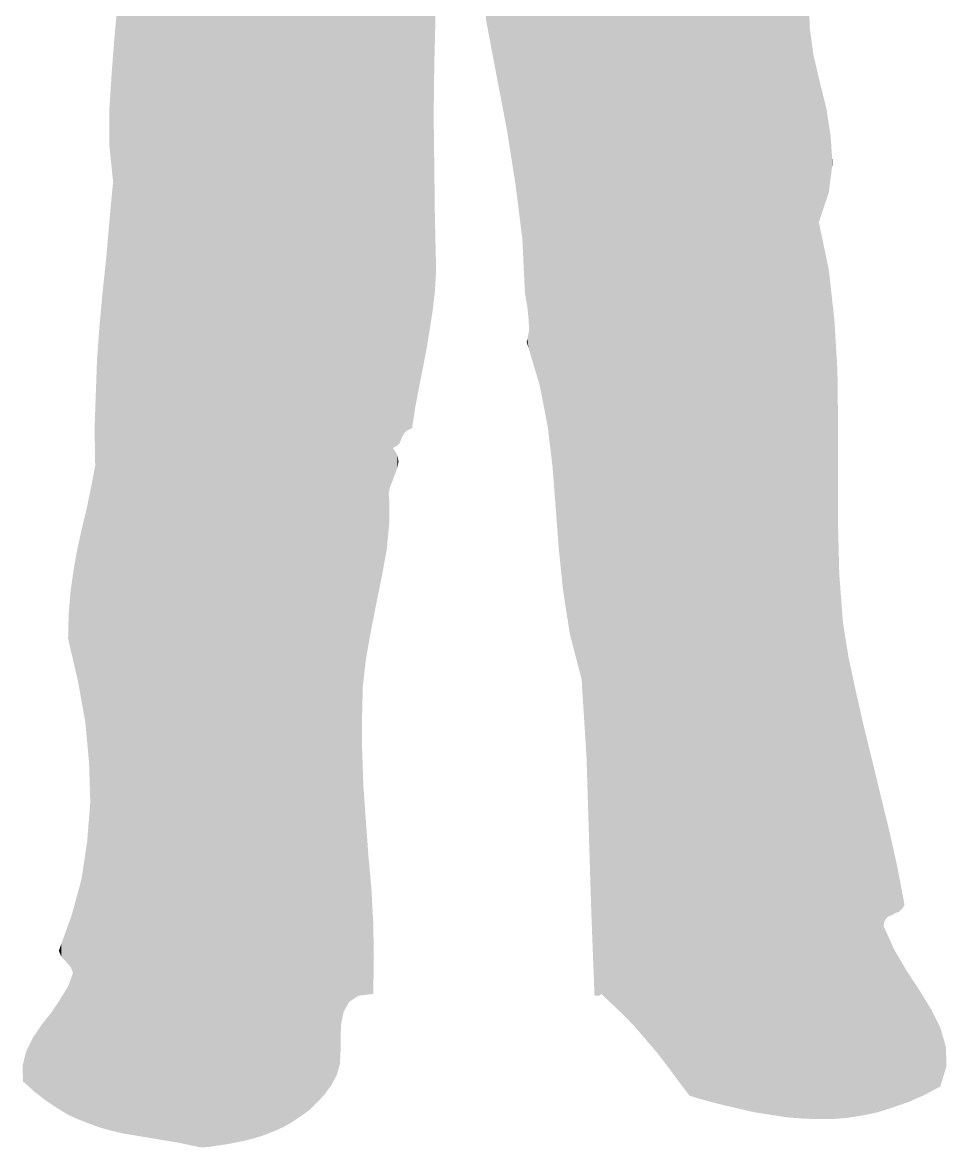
# Model space of a CAD drawing. Extents: x 493 to 546, y -329 to -167.
# Drawn here: x 497.2 to 542.3, y -329.1 to -274.2 of the extents above; entities that cross this region are included whole.
import ezdxf

# ---------------------------------------------------------------- set-up
doc = ezdxf.new("R2010")
doc.units = 0
doc.layers.get('0').update_dxf_attribs({"linetype": 'CONTINUOUS'})

# ---------------------------------------------------------------- blocks, each defined once
blk = doc.blocks.new('*U0')
for points in [[(520.352, -276.771), (519.901, -167.393), (520.352, -167.302)], [(520.773, -278.978), (520.352, -167.302), (520.773, -167.212)], [(520.352, -276.771), (520.352, -167.302), (520.773, -278.978)], [(520.773, -278.978), (520.773, -167.212), (520.863, -279.449)], [(520.863, -279.449), (520.773, -167.212), (520.863, -167.212)], [(520.863, -279.449), (520.863, -167.212), (521.225, -281.742)], [(521.225, -281.742), (520.863, -167.212), (521.225, -167.212)], [(521.225, -281.742), (521.225, -167.212), (521.285, -282.126)], [(521.285, -282.126), (521.225, -167.212), (521.285, -167.216)], [(521.285, -282.126), (521.285, -167.216), (521.615, -284.774)], [(521.615, -284.774), (521.285, -167.216), (521.615, -167.24)], [(521.615, -284.774), (521.615, -167.24), (521.646, -285.434)], [(521.646, -285.434), (521.615, -167.24), (521.646, -167.242)], [(521.646, -285.434), (521.646, -167.242), (521.736, -287.361)], [(521.736, -287.361), (521.646, -167.242), (521.736, -167.268)], [(521.736, -287.361), (521.736, -167.268), (521.826, -287.881)], [(521.826, -287.881), (521.736, -167.268), (521.826, -167.294)], [(521.826, -287.881), (521.826, -167.294), (521.856, -288.053)], [(521.856, -288.053), (521.826, -167.294), (521.856, -167.302)], [(521.856, -288.053), (521.856, -167.302), (521.916, -288.654)], [(521.916, -288.654), (521.856, -167.302), (521.916, -167.319)], [(521.916, -288.654), (521.916, -167.319), (521.947, -289.196)], [(521.947, -289.196), (521.916, -167.319), (521.947, -167.328)], [(521.947, -290.17), (521.947, -167.328), (522.066, -290.568)], [(522.066, -290.568), (521.947, -167.328), (522.066, -167.362)], [(519.901, -274.384), (519.841, -167.413), (519.901, -167.393)], [(519.841, -274.065), (519.841, -167.413), (519.901, -274.384)], [(519.901, -274.384), (519.901, -167.393), (520.352, -276.771)], [(522.066, -290.568), (522.066, -167.362), (522.458, -291.873)], [(522.458, -291.873), (522.066, -167.362), (522.458, -167.519)], [(522.458, -291.873), (522.458, -167.519), (522.519, -292.185)], [(522.519, -292.185), (522.458, -167.519), (522.519, -167.543)], [(522.519, -292.185), (522.519, -167.543), (522.849, -293.889)], [(522.849, -293.889), (522.519, -167.543), (522.849, -167.771)], [(522.849, -293.889), (522.849, -167.771), (522.909, -294.388)], [(522.909, -294.388), (522.849, -167.771), (522.909, -167.813)], [(522.909, -294.388), (522.909, -167.813), (523.089, -295.874)], [(523.089, -295.874), (522.909, -167.813), (523.089, -167.967)], [(523.089, -295.874), (523.089, -167.967), (523.239, -297.86)], [(523.239, -297.86), (523.089, -167.967), (523.239, -168.096)], [(523.239, -297.86), (523.239, -168.096), (523.331, -299.064)], [(523.331, -299.064), (523.239, -168.096), (523.331, -168.174)], [(523.331, -299.064), (523.331, -168.174), (523.39, -299.845)], [(523.39, -299.845), (523.331, -168.174), (523.39, -168.247)], [(523.39, -299.845), (523.39, -168.247), (523.601, -301.891)], [(523.601, -301.891), (523.39, -168.247), (523.601, -168.507)], [(516.923, -290.188), (516.773, -169.137), (516.923, -168.738)], [(516.954, -290.004), (516.923, -168.738), (516.954, -168.656)], [(516.923, -290.188), (516.923, -168.738), (516.954, -290.004)], [(517.074, -289.286), (516.954, -168.656), (517.074, -168.601)], [(516.954, -290.004), (516.954, -168.656), (517.074, -289.286)], [(517.224, -288.324), (517.074, -168.601), (517.224, -168.531)], [(517.074, -289.286), (517.074, -168.601), (517.224, -288.324)], [(517.285, -287.827), (517.224, -168.531), (517.285, -168.503)], [(517.224, -288.324), (517.224, -168.531), (517.285, -287.827)], [(517.315, -276.291), (517.285, -168.503), (517.315, -168.489)], [(517.285, -278.727), (517.285, -168.503), (517.315, -276.291)], [(517.345, -275.087), (517.315, -168.489), (517.345, -168.475)], [(517.315, -276.291), (517.315, -168.489), (517.345, -275.087)], [(517.345, -275.087), (517.345, -168.475), (517.375, -273.884)], [(523.601, -301.891), (523.601, -168.507), (523.721, -302.669)], [(523.721, -302.669), (523.601, -168.507), (523.721, -168.656)], [(523.932, -304.027), (523.721, -168.656), (523.932, -168.625)], [(523.721, -302.669), (523.721, -168.656), (523.932, -304.027)], [(524.323, -305.527), (523.932, -168.625), (524.323, -168.566)], [(523.932, -304.027), (523.932, -168.625), (524.323, -305.527)], [(524.323, -305.527), (524.323, -168.566), (524.504, -306.223)], [(524.504, -306.223), (524.323, -168.566), (524.504, -168.575)], [(524.504, -306.223), (524.504, -168.575), (524.684, -309.061)], [(524.684, -309.061), (524.504, -168.575), (524.684, -168.584)], [(516.743, -291.121), (516.562, -169.533), (516.743, -169.192)], [(516.773, -290.968), (516.743, -169.192), (516.773, -169.137)], [(516.743, -291.121), (516.743, -169.192), (516.773, -290.968)], [(516.773, -290.968), (516.773, -169.137), (516.923, -290.188)], [(516.292, -293.58), (516.232, -170.094), (516.292, -170.009)], [(516.382, -292.986), (516.292, -170.009), (516.382, -169.852)], [(516.292, -293.58), (516.292, -170.009), (516.382, -292.986)], [(516.533, -292.182), (516.382, -169.852), (516.533, -169.589)], [(516.382, -292.986), (516.382, -169.852), (516.533, -292.182)], [(516.562, -292.023), (516.533, -169.589), (516.562, -169.533)], [(516.533, -292.182), (516.533, -169.589), (516.562, -292.023)], [(516.562, -292.023), (516.562, -169.533), (516.743, -291.121)], [(515.901, -294.159), (515.811, -170.661), (515.901, -170.547)], [(515.992, -294.091), (515.901, -170.547), (515.992, -170.431)], [(515.901, -294.159), (515.901, -170.547), (515.992, -294.091)], [(516.021, -294.069), (515.992, -170.431), (516.021, -170.389)], [(515.992, -294.091), (515.992, -170.431), (516.021, -294.069)], [(516.232, -293.979), (516.021, -170.389), (516.232, -170.094)], [(516.021, -294.069), (516.021, -170.389), (516.232, -293.979)], [(516.232, -293.979), (516.232, -170.094), (516.292, -293.58)], [(515.389, -294.89), (515.299, -171.243), (515.389, -171.145)], [(515.51, -294.821), (515.389, -171.145), (515.51, -171.015)], [(515.389, -294.89), (515.389, -171.145), (515.51, -294.821)], [(515.57, -294.761), (515.51, -171.015), (515.57, -170.949)], [(515.51, -294.821), (515.51, -171.015), (515.57, -294.761)], [(515.631, -294.701), (515.57, -170.949), (515.631, -170.884)], [(515.57, -294.761), (515.57, -170.949), (515.631, -294.701)], [(515.66, -294.626), (515.631, -170.884), (515.66, -170.852)], [(515.631, -294.701), (515.631, -170.884), (515.66, -294.626)], [(515.69, -294.551), (515.66, -170.852), (515.69, -170.815)], [(515.66, -294.626), (515.66, -170.852), (515.69, -294.551)], [(515.75, -294.401), (515.69, -170.815), (515.75, -170.738)], [(515.69, -294.551), (515.69, -170.815), (515.75, -294.401)], [(515.811, -294.28), (515.75, -170.738), (515.811, -170.661)], [(515.75, -294.401), (515.75, -170.738), (515.811, -294.28)], [(515.811, -294.28), (515.811, -170.661), (515.901, -294.159)], [(514.938, -300.207), (514.758, -171.815), (514.938, -171.635)], [(514.998, -299.875), (514.938, -171.635), (514.998, -171.569)], [(514.938, -300.207), (514.938, -171.635), (514.998, -299.875)], [(515.088, -298.934), (514.998, -171.569), (515.088, -171.472)], [(514.998, -299.875), (514.998, -171.569), (515.088, -298.934)], [(515.119, -297.014), (515.088, -171.472), (515.119, -171.438)], [(515.088, -297.167), (515.088, -171.472), (515.119, -297.014)], [(515.149, -296.867), (515.119, -171.438), (515.149, -171.406)], [(515.119, -297.014), (515.119, -171.438), (515.149, -296.867)], [(515.27, -296.566), (515.149, -171.406), (515.27, -171.275)], [(515.149, -296.867), (515.149, -171.406), (515.27, -296.566)], [(515.299, -296.484), (515.27, -171.275), (515.299, -171.243)], [(515.27, -296.566), (515.27, -171.275), (515.299, -296.484)], [(515.299, -294.942), (515.299, -171.243), (515.389, -294.89)], [(514.758, -301.198), (514.758, -171.815), (514.938, -300.207)], [(514.667, -301.643), (514.637, -192.843), (514.667, -192.451)], [(514.758, -301.198), (514.667, -192.451), (514.758, -192.06)], [(514.667, -301.643), (514.667, -192.451), (514.758, -301.198)], [(514.637, -301.788), (514.608, -193.203), (514.637, -192.843)], [(514.637, -301.788), (514.637, -192.843), (514.667, -301.643)], [(514.427, -302.83), (514.366, -193.676), (514.427, -193.624)], [(514.487, -302.522), (514.427, -193.624), (514.487, -193.484)], [(514.427, -302.83), (514.427, -193.624), (514.487, -302.522)], [(514.547, -302.227), (514.487, -193.484), (514.547, -193.343)], [(514.487, -302.522), (514.487, -193.484), (514.547, -302.227)], [(514.608, -301.932), (514.547, -193.343), (514.608, -193.203)], [(514.547, -302.227), (514.547, -193.343), (514.608, -301.932)], [(514.608, -301.932), (514.608, -193.203), (514.637, -301.788)], [(513.735, -321.64), (513.704, -194.222), (513.735, -194.2)], [(513.796, -321.632), (513.735, -194.2), (513.796, -194.157)], [(513.735, -321.64), (513.735, -194.2), (513.796, -321.632)], [(513.825, -306.614), (513.796, -194.157), (513.825, -194.136)], [(513.796, -307.877), (513.796, -194.157), (513.825, -306.614)], [(513.855, -306.347), (513.825, -194.136), (513.855, -194.111)], [(513.825, -306.614), (513.825, -194.136), (513.855, -306.347)], [(513.886, -306.07), (513.855, -194.111), (513.886, -194.084)], [(513.855, -306.347), (513.855, -194.111), (513.886, -306.07)], [(513.976, -305.26), (513.886, -194.084), (513.976, -194.008)], [(513.886, -306.07), (513.886, -194.084), (513.976, -305.26)], [(514.066, -304.753), (513.976, -194.008), (514.066, -193.931)], [(513.976, -305.26), (513.976, -194.008), (514.066, -304.753)], [(514.096, -304.58), (514.066, -193.931), (514.096, -193.905)], [(514.066, -304.753), (514.066, -193.931), (514.096, -304.58)], [(514.126, -304.413), (514.096, -193.905), (514.126, -193.88)], [(514.096, -304.58), (514.096, -193.905), (514.126, -304.413)], [(514.216, -303.906), (514.126, -193.88), (514.216, -193.803)], [(514.126, -304.413), (514.126, -193.88), (514.216, -303.906)], [(514.247, -303.749), (514.216, -193.803), (514.247, -193.777)], [(514.216, -303.906), (514.216, -193.803), (514.247, -303.749)], [(514.337, -303.29), (514.247, -193.777), (514.337, -193.701)], [(514.247, -303.749), (514.247, -193.777), (514.337, -303.29)], [(514.366, -303.138), (514.337, -193.701), (514.366, -193.676)], [(514.337, -303.29), (514.337, -193.701), (514.366, -303.138)], [(514.366, -303.138), (514.366, -193.676), (514.427, -302.83)], [(524.684, -309.061), (524.684, -193.685), (524.744, -310.014)], [(524.744, -310.014), (524.684, -193.685), (524.744, -193.955)], [(524.744, -310.014), (524.744, -193.955), (524.805, -311.973)], [(524.805, -311.973), (524.744, -193.955), (524.805, -194.226)], [(513.163, -321.956), (512.892, -194.778), (513.163, -194.606)], [(513.193, -321.936), (513.163, -194.606), (513.193, -194.587)], [(513.163, -321.956), (513.163, -194.606), (513.193, -321.936)], [(513.284, -321.875), (513.193, -194.587), (513.284, -194.522)], [(513.193, -321.936), (513.193, -194.587), (513.284, -321.875)], [(513.404, -321.795), (513.284, -194.522), (513.404, -194.436)], [(513.284, -321.875), (513.284, -194.522), (513.404, -321.795)], [(513.585, -321.675), (513.404, -194.436), (513.585, -194.307)], [(513.404, -321.795), (513.404, -194.436), (513.585, -321.675)], [(513.614, -321.655), (513.585, -194.307), (513.614, -194.286)], [(513.585, -321.675), (513.585, -194.307), (513.614, -321.655)], [(513.704, -321.644), (513.614, -194.286), (513.704, -194.222)], [(513.614, -321.655), (513.614, -194.286), (513.704, -321.644)], [(513.704, -321.644), (513.704, -194.222), (513.735, -321.64)], [(524.805, -311.973), (524.805, -194.226), (524.864, -313.893)], [(524.864, -313.893), (524.805, -194.226), (524.864, -194.321)], [(524.864, -313.893), (524.864, -194.321), (524.924, -315.834)], [(524.924, -315.834), (524.864, -194.321), (524.924, -194.417)], [(524.924, -315.834), (524.924, -194.417), (524.985, -317.774)], [(524.985, -317.774), (524.924, -194.417), (524.985, -194.514)], [(524.985, -317.774), (524.985, -194.514), (525.105, -320.891)], [(525.105, -320.891), (524.985, -194.514), (525.105, -194.708)], [(525.105, -320.891), (525.105, -194.708), (525.135, -321.655)], [(525.135, -321.655), (525.105, -194.708), (525.135, -194.737)], [(525.135, -321.655), (525.135, -194.737), (525.256, -321.655)], [(525.256, -321.655), (525.135, -194.737), (525.256, -194.858)], [(512.17, -326.182), (511.961, -195.32), (512.17, -195.205)], [(512.291, -326.017), (512.17, -195.205), (512.291, -195.139)], [(512.17, -326.182), (512.17, -195.205), (512.291, -326.017)], [(512.412, -325.79), (512.291, -195.139), (512.412, -195.073)], [(512.291, -326.017), (512.291, -195.139), (512.412, -325.79)], [(512.531, -325.564), (512.412, -195.073), (512.531, -195.008)], [(512.412, -325.79), (512.412, -195.073), (512.531, -325.564)], [(512.562, -325.506), (512.531, -195.008), (512.562, -194.989)], [(512.531, -325.564), (512.531, -195.008), (512.562, -325.506)], [(512.712, -324.964), (512.562, -194.989), (512.712, -194.893)], [(512.562, -325.506), (512.562, -194.989), (512.712, -324.964)], [(512.742, -324.333), (512.712, -194.893), (512.742, -194.874)], [(512.712, -324.964), (512.712, -194.893), (512.742, -324.333)], [(512.773, -323.009), (512.742, -194.874), (512.773, -194.854)], [(512.742, -323.64), (512.742, -194.874), (512.773, -323.009)], [(512.832, -322.726), (512.773, -194.854), (512.832, -194.817)], [(512.773, -323.009), (512.773, -194.854), (512.832, -322.726)], [(512.892, -322.437), (512.832, -194.817), (512.892, -194.778)], [(512.832, -322.726), (512.832, -194.817), (512.892, -322.437)], [(512.892, -322.437), (512.892, -194.778), (513.163, -321.956)], [(525.256, -321.655), (525.256, -194.858), (525.346, -321.655)], [(525.346, -321.655), (525.256, -194.858), (525.346, -194.948)], [(525.346, -321.655), (525.346, -194.948), (525.406, -321.625)], [(525.406, -321.625), (525.346, -194.948), (525.406, -195.008)], [(525.406, -321.625), (525.406, -195.008), (525.466, -321.565)], [(525.466, -321.565), (525.406, -195.008), (525.466, -195.069)], [(525.466, -321.565), (525.466, -195.069), (525.496, -321.593)], [(525.496, -321.593), (525.466, -195.069), (525.496, -195.098)], [(525.496, -321.593), (525.496, -195.098), (525.556, -321.65)], [(525.556, -321.65), (525.496, -195.098), (525.556, -195.159)], [(525.556, -321.65), (525.556, -195.159), (525.797, -321.878)], [(525.797, -321.878), (525.556, -195.159), (525.797, -195.342)], [(511.028, -327.371), (510.817, -195.894), (511.028, -195.799)], [(511.118, -327.306), (511.028, -195.799), (511.118, -195.758)], [(511.028, -327.371), (511.028, -195.799), (511.118, -327.306)], [(511.178, -327.263), (511.118, -195.758), (511.178, -195.73)], [(511.118, -327.306), (511.118, -195.758), (511.178, -327.263)], [(511.238, -327.22), (511.178, -195.73), (511.238, -195.699)], [(511.178, -327.263), (511.178, -195.73), (511.238, -327.22)], [(511.358, -327.101), (511.238, -195.699), (511.358, -195.636)], [(511.238, -327.22), (511.238, -195.699), (511.358, -327.101)], [(511.539, -326.92), (511.358, -195.636), (511.539, -195.542)], [(511.358, -327.101), (511.358, -195.636), (511.539, -326.92)], [(511.599, -326.859), (511.539, -195.542), (511.599, -195.51)], [(511.539, -326.92), (511.539, -195.542), (511.599, -326.859)], [(511.659, -326.795), (511.599, -195.51), (511.659, -195.479)], [(511.599, -326.859), (511.599, -195.51), (511.659, -326.795)], [(511.84, -326.599), (511.659, -195.479), (511.84, -195.385)], [(511.659, -326.795), (511.659, -195.479), (511.84, -326.599)], [(511.869, -326.567), (511.84, -195.385), (511.869, -195.369)], [(511.84, -326.599), (511.84, -195.385), (511.869, -326.567)], [(511.961, -326.469), (511.869, -195.369), (511.961, -195.32)], [(511.869, -326.567), (511.869, -195.369), (511.961, -326.469)], [(511.961, -326.469), (511.961, -195.32), (512.17, -326.182)], [(525.797, -321.878), (525.797, -195.342), (526.037, -322.106)], [(526.037, -322.106), (525.797, -195.342), (526.037, -195.526)], [(526.037, -322.106), (526.037, -195.526), (526.068, -322.135)], [(526.068, -322.135), (526.037, -195.526), (526.068, -195.549)], [(526.068, -322.135), (526.068, -195.549), (526.128, -322.192)], [(526.128, -322.192), (526.068, -195.549), (526.128, -195.59)], [(526.128, -322.192), (526.128, -195.59), (526.458, -322.506)], [(526.458, -322.506), (526.128, -195.59), (526.458, -195.81)], [(526.458, -322.506), (526.458, -195.81), (526.609, -322.648)], [(526.609, -322.648), (526.458, -195.81), (526.609, -195.91)], [(509.794, -328.129), (509.464, -196.417), (509.794, -196.302)], [(509.944, -328.063), (509.794, -196.302), (509.944, -196.246)], [(509.794, -328.129), (509.794, -196.302), (509.944, -328.063)], [(510.095, -327.977), (509.944, -196.246), (510.095, -196.189)], [(509.944, -328.063), (509.944, -196.246), (510.095, -327.977)], [(510.155, -327.942), (510.095, -196.189), (510.155, -196.167)], [(510.095, -327.977), (510.095, -196.189), (510.155, -327.942)], [(510.185, -327.926), (510.155, -196.167), (510.185, -196.156)], [(510.155, -327.942), (510.155, -196.167), (510.185, -327.926)], [(510.306, -327.856), (510.185, -196.156), (510.306, -196.11)], [(510.185, -327.926), (510.185, -196.156), (510.306, -327.856)], [(510.366, -327.822), (510.306, -196.11), (510.366, -196.088)], [(510.306, -327.856), (510.306, -196.11), (510.366, -327.822)], [(510.516, -327.721), (510.366, -196.088), (510.516, -196.031)], [(510.366, -327.822), (510.366, -196.088), (510.516, -327.721)], [(510.606, -327.662), (510.516, -196.031), (510.606, -195.99)], [(510.516, -327.721), (510.516, -196.031), (510.606, -327.662)], [(510.696, -327.602), (510.606, -195.99), (510.696, -195.949)], [(510.606, -327.662), (510.606, -195.99), (510.696, -327.602)], [(510.817, -327.521), (510.696, -195.949), (510.817, -195.894)], [(510.696, -327.602), (510.696, -195.949), (510.817, -327.521)], [(510.817, -327.521), (510.817, -195.894), (511.028, -327.371)], [(526.609, -322.648), (526.609, -195.91), (526.79, -322.839)], [(526.79, -322.839), (526.609, -195.91), (526.79, -196.028)], [(526.79, -322.839), (526.79, -196.028), (527.12, -323.187)], [(527.12, -323.187), (526.79, -196.028), (527.12, -196.242)], [(527.12, -323.187), (527.12, -196.242), (527.151, -323.22)], [(527.151, -323.22), (527.12, -196.242), (527.151, -196.262)], [(527.151, -323.22), (527.151, -196.262), (527.571, -323.714)], [(527.571, -323.714), (527.151, -196.262), (527.571, -196.543)], [(508.049, -328.725), (507.658, -196.964), (508.049, -196.866)], [(508.38, -328.642), (508.049, -196.866), (508.38, -196.783)], [(508.049, -328.725), (508.049, -196.866), (508.38, -328.642)], [(508.531, -328.604), (508.38, -196.783), (508.531, -196.733)], [(508.38, -328.642), (508.38, -196.783), (508.531, -328.604)], [(509.012, -328.454), (508.531, -196.733), (509.012, -196.573)], [(508.531, -328.604), (508.531, -196.733), (509.012, -328.454)], [(509.103, -328.417), (509.012, -196.573), (509.103, -196.543)], [(509.012, -328.454), (509.012, -196.573), (509.103, -328.417)], [(509.464, -328.273), (509.103, -196.543), (509.464, -196.417)], [(509.103, -328.417), (509.103, -196.543), (509.464, -328.273)], [(509.464, -328.273), (509.464, -196.417), (509.794, -328.129)], [(527.571, -323.714), (527.571, -196.543), (527.663, -323.821)], [(527.663, -323.821), (527.571, -196.543), (527.663, -196.597)], [(527.663, -323.821), (527.663, -196.597), (527.993, -324.207)], [(527.993, -324.207), (527.663, -196.597), (527.993, -196.793)], [(527.993, -324.207), (527.993, -196.793), (528.114, -324.347)], [(528.114, -324.347), (527.993, -196.793), (528.114, -196.864)], [(528.114, -324.347), (528.114, -196.864), (528.204, -324.452)], [(528.204, -324.452), (528.114, -196.864), (528.204, -196.918)], [(528.204, -324.452), (528.204, -196.918), (528.233, -324.491)], [(528.233, -324.491), (528.204, -196.918), (528.233, -196.935)], [(528.233, -324.491), (528.233, -196.935), (528.383, -324.685)], [(528.383, -324.685), (528.233, -196.935), (528.383, -197.024)], [(505.372, -328.935), (504.8, -197.626), (505.372, -197.507)], [(505.523, -328.966), (505.372, -197.507), (505.523, -197.475)], [(505.372, -328.935), (505.372, -197.507), (505.523, -328.966)], [(505.944, -329.055), (505.523, -197.475), (505.944, -197.388)], [(505.523, -328.966), (505.523, -197.475), (505.944, -329.055)], [(506.245, -329.033), (505.944, -197.388), (506.245, -197.325)], [(505.944, -329.055), (505.944, -197.388), (506.245, -329.033)], [(506.335, -329.026), (506.245, -197.325), (506.335, -197.306)], [(506.245, -329.033), (506.245, -197.325), (506.335, -329.026)], [(506.725, -328.965), (506.335, -197.306), (506.725, -197.225)], [(506.335, -329.026), (506.335, -197.306), (506.725, -328.965)], [(506.967, -328.931), (506.725, -197.225), (506.967, -197.175)], [(506.725, -328.965), (506.725, -197.225), (506.967, -328.931)], [(507.147, -328.905), (506.967, -197.175), (507.147, -197.12)], [(506.967, -328.931), (506.967, -197.175), (507.147, -328.905)], [(507.598, -328.815), (507.147, -197.12), (507.598, -196.982)], [(507.147, -328.905), (507.147, -197.12), (507.598, -328.815)], [(507.658, -328.803), (507.598, -196.982), (507.658, -196.964)], [(507.598, -328.815), (507.598, -196.982), (507.658, -328.803)], [(507.658, -328.803), (507.658, -196.964), (508.049, -328.725)], [(528.383, -324.685), (528.383, -197.024), (528.444, -324.763)], [(528.444, -324.763), (528.383, -197.024), (528.444, -197.055)], [(528.444, -324.763), (528.444, -197.055), (528.594, -324.958)], [(528.594, -324.958), (528.444, -197.055), (528.594, -197.13)], [(528.594, -324.958), (528.594, -197.13), (528.625, -324.998)], [(528.625, -324.998), (528.594, -197.13), (528.625, -197.145)], [(528.625, -324.998), (528.625, -197.145), (528.715, -325.114)], [(528.715, -325.114), (528.625, -197.145), (528.715, -197.19)], [(528.715, -325.114), (528.715, -197.19), (528.775, -325.196)], [(528.775, -325.196), (528.715, -197.19), (528.775, -197.22)], [(528.775, -325.196), (528.775, -197.22), (528.926, -325.4)], [(528.926, -325.4), (528.775, -197.22), (528.926, -197.295)], [(528.926, -325.4), (528.926, -197.295), (529.045, -325.561)], [(529.045, -325.561), (528.926, -197.295), (529.045, -197.355)], [(529.045, -325.561), (529.045, -197.355), (529.106, -325.643)], [(529.106, -325.643), (529.045, -197.355), (529.106, -197.385)], [(529.106, -325.643), (529.106, -197.385), (529.136, -325.685)], [(529.136, -325.685), (529.106, -197.385), (529.136, -197.4)], [(529.136, -325.685), (529.136, -197.4), (529.197, -325.767)], [(529.197, -325.767), (529.136, -197.4), (529.197, -197.431)], [(529.197, -325.767), (529.197, -197.431), (529.226, -325.807)], [(529.226, -325.807), (529.197, -197.431), (529.226, -197.445)], [(529.226, -325.807), (529.226, -197.445), (529.256, -325.846)], [(529.256, -325.846), (529.226, -197.445), (529.256, -197.46)], [(529.256, -325.846), (529.256, -197.46), (529.287, -325.887)], [(529.287, -325.887), (529.256, -197.46), (529.287, -197.475)], [(529.287, -325.887), (529.287, -197.475), (529.316, -325.927)], [(529.316, -325.927), (529.287, -197.475), (529.316, -197.488)], [(529.316, -325.927), (529.316, -197.488), (529.467, -326.128)], [(529.467, -326.128), (529.316, -197.488), (529.467, -197.553)], [(503.176, -328.544), (502.634, -198.344), (503.176, -198.021)], [(503.387, -328.579), (503.176, -198.021), (503.387, -197.896)], [(503.176, -328.544), (503.176, -198.021), (503.387, -328.579)], [(503.717, -328.634), (503.387, -197.896), (503.717, -197.839)], [(503.387, -328.579), (503.387, -197.896), (503.717, -328.634)], [(504.078, -328.695), (503.717, -197.839), (504.078, -197.776)], [(503.717, -328.634), (503.717, -197.839), (504.078, -328.695)], [(504.259, -328.725), (504.078, -197.776), (504.259, -197.738)], [(504.078, -328.695), (504.078, -197.776), (504.259, -328.725)], [(504.8, -328.815), (504.259, -197.738), (504.8, -197.626)], [(504.259, -328.725), (504.259, -197.738), (504.8, -328.815)], [(504.8, -328.815), (504.8, -197.626), (505.372, -328.935)], [(529.467, -326.128), (529.467, -197.553), (529.738, -326.489)], [(529.738, -326.489), (529.467, -197.553), (529.738, -197.671)], [(529.738, -326.489), (529.738, -197.671), (529.767, -326.529)], [(529.767, -326.529), (529.738, -197.671), (529.767, -197.684)], [(529.767, -326.529), (529.767, -197.684), (529.828, -326.547)], [(529.828, -326.547), (529.767, -197.684), (529.828, -197.71)], [(529.828, -326.547), (529.828, -197.71), (530.039, -326.609)], [(530.039, -326.609), (529.828, -197.71), (530.039, -197.801)], [(530.039, -326.609), (530.039, -197.801), (530.189, -326.654)], [(530.189, -326.654), (530.039, -197.801), (530.189, -197.866)], [(530.189, -326.654), (530.189, -197.866), (530.37, -326.707)], [(530.37, -326.707), (530.189, -197.866), (530.37, -197.936)], [(530.37, -326.707), (530.37, -197.936), (530.46, -326.734)], [(530.46, -326.734), (530.37, -197.936), (530.46, -197.971)], [(530.46, -326.734), (530.46, -197.971), (530.58, -326.769)], [(530.58, -326.769), (530.46, -197.971), (530.58, -198.017)], [(530.58, -326.769), (530.58, -198.017), (530.7, -326.801)], [(530.7, -326.801), (530.58, -198.017), (530.7, -198.064)], [(502.634, -328.454), (502.093, -198.667), (502.634, -198.344)], [(502.634, -328.454), (502.634, -198.344), (503.176, -328.544)], [(530.7, -326.801), (530.7, -198.064), (531.001, -326.879)], [(531.001, -326.879), (530.7, -198.064), (531.001, -198.18)], [(531.001, -326.879), (531.001, -198.18), (531.122, -326.91)], [(531.122, -326.91), (531.001, -198.18), (531.122, -198.227)], [(531.122, -326.91), (531.122, -198.227), (531.241, -326.941)], [(531.241, -326.941), (531.122, -198.227), (531.241, -198.268)], [(531.241, -326.941), (531.241, -198.268), (531.302, -326.957)], [(531.302, -326.957), (531.241, -198.268), (531.302, -198.289)], [(531.302, -326.957), (531.302, -198.289), (531.362, -326.972)], [(531.362, -326.972), (531.302, -198.289), (531.362, -198.31)], [(531.362, -326.972), (531.362, -198.31), (531.392, -326.98)], [(531.392, -326.98), (531.362, -198.31), (531.392, -198.32)], [(531.392, -326.98), (531.392, -198.32), (531.452, -326.994)], [(531.452, -326.994), (531.392, -198.32), (531.452, -198.341)], [(531.452, -326.994), (531.452, -198.341), (531.483, -327.001)], [(531.483, -327.001), (531.452, -198.341), (531.483, -198.351)], [(531.483, -327.001), (531.483, -198.351), (531.513, -327.008)], [(531.513, -327.008), (531.483, -198.351), (531.513, -198.361)], [(531.513, -327.008), (531.513, -198.361), (531.573, -327.022)], [(531.573, -327.022), (531.513, -198.361), (531.573, -198.382)], [(531.573, -327.022), (531.573, -198.382), (531.602, -327.028)], [(531.602, -327.028), (531.573, -198.382), (531.602, -198.392)], [(531.602, -327.028), (531.602, -198.392), (532.084, -327.139)], [(532.084, -327.139), (531.602, -198.392), (532.084, -198.558)], [(532.084, -327.139), (532.084, -198.558), (532.174, -327.16)], [(532.174, -327.16), (532.084, -198.558), (532.174, -198.59)], [(532.174, -327.16), (532.174, -198.59), (532.957, -327.341)], [(532.957, -327.341), (532.174, -198.59), (532.957, -198.868)], [(502.093, -328.364), (502.093, -198.667), (502.634, -328.454)], [(532.957, -327.341), (532.957, -198.868), (533.017, -327.35)], [(533.017, -327.35), (532.957, -198.868), (533.017, -198.889)], [(533.017, -327.35), (533.017, -198.889), (533.738, -327.461)], [(533.738, -327.461), (533.017, -198.889), (533.738, -199.145)], [(533.738, -327.461), (533.738, -199.145), (533.949, -327.494)], [(533.949, -327.494), (533.738, -199.145), (533.949, -199.219)], [(533.949, -327.494), (533.949, -199.219), (534.491, -327.581)], [(534.491, -327.581), (533.949, -199.219), (534.491, -199.455)], [(534.491, -327.581), (534.491, -199.455), (534.852, -327.61)], [(534.852, -327.61), (534.491, -199.455), (534.852, -199.611)], [(534.852, -327.61), (534.852, -199.611), (535.243, -327.642)], [(535.243, -327.642), (534.852, -199.611), (535.243, -199.793)], [(535.243, -327.642), (535.243, -199.793), (535.604, -327.656)], [(535.604, -327.656), (535.243, -199.793), (535.604, -199.96)], [(502.093, -328.364), (502.063, -270.936), (502.093, -269.161)], [(502.063, -328.357), (501.972, -272.048), (502.063, -270.936)], [(502.063, -328.357), (502.063, -270.936), (502.093, -328.364)], [(501.972, -328.335), (501.913, -272.771), (501.972, -272.048)], [(501.972, -328.335), (501.972, -272.048), (502.063, -328.357)], [(501.913, -328.321), (501.763, -274.319), (501.913, -272.771)], [(501.913, -328.321), (501.913, -272.771), (501.972, -328.335)], [(535.604, -327.656), (535.604, -273.132), (535.634, -327.657)], [(535.634, -327.657), (535.604, -273.132), (535.634, -274.425)], [(501.732, -328.279), (501.642, -275.77), (501.732, -274.635)], [(501.763, -328.286), (501.732, -274.635), (501.763, -274.319)], [(501.732, -328.279), (501.732, -274.635), (501.763, -328.286)], [(501.763, -328.286), (501.763, -274.319), (501.913, -328.321)], [(535.634, -327.657), (535.634, -274.425), (535.694, -327.66)], [(535.694, -327.66), (535.634, -274.425), (535.694, -274.866)], [(535.694, -327.66), (535.694, -274.866), (535.815, -327.664)], [(535.815, -327.664), (535.694, -274.866), (535.815, -275.75)], [(501.642, -281.946), (501.581, -276.531), (501.642, -275.77)], [(501.642, -328.257), (501.642, -275.77), (501.732, -328.279)], [(535.815, -327.664), (535.815, -275.75), (535.844, -327.665)], [(535.844, -327.665), (535.815, -275.75), (535.844, -275.877)], [(535.844, -327.665), (535.844, -275.877), (535.995, -327.671)], [(535.995, -327.671), (535.844, -275.877), (535.995, -276.523)], [(501.581, -281.371), (501.462, -278.397), (501.581, -276.531)], [(501.581, -281.371), (501.581, -276.531), (501.642, -281.946)], [(535.995, -327.671), (535.995, -276.523), (536.026, -327.671)], [(536.026, -327.671), (535.995, -276.523), (536.026, -276.656)], [(536.026, -327.671), (536.026, -276.656), (536.085, -327.671)], [(536.085, -327.671), (536.026, -276.656), (536.085, -276.91)], [(536.085, -283.931), (536.085, -276.91), (536.115, -283.839)], [(536.115, -283.839), (536.085, -276.91), (536.115, -277.042)], [(536.115, -283.839), (536.115, -277.042), (536.235, -283.481)], [(536.235, -283.481), (536.115, -277.042), (536.235, -277.521)], [(536.235, -283.481), (536.235, -277.521), (536.446, -282.849)], [(536.446, -282.849), (536.235, -277.521), (536.446, -278.366)], [(501.462, -280.232), (501.462, -278.397), (501.581, -281.371)], [(536.446, -282.849), (536.446, -278.366), (536.506, -282.668)], [(536.506, -282.668), (536.446, -278.366), (536.506, -278.754)], [(517.285, -287.827), (517.285, -278.727), (517.315, -287.574)], [(517.315, -287.574), (517.285, -278.727), (517.315, -281.163)], [(536.506, -282.668), (536.506, -278.754), (536.567, -282.487)], [(536.567, -282.487), (536.506, -278.754), (536.567, -279.142)], [(536.567, -282.487), (536.567, -279.142), (536.657, -281.78)], [(536.657, -281.78), (536.567, -279.142), (536.657, -279.72)], [(536.657, -281.78), (536.657, -279.72), (536.717, -281.306)], [(536.717, -281.306), (536.657, -279.72), (536.717, -280.628)], [(536.717, -281.306), (536.717, -280.628), (536.746, -281.073)], [(517.315, -287.574), (517.315, -281.163), (517.345, -287.33)], [(517.345, -287.33), (517.315, -281.163), (517.345, -283.691)], [(501.642, -328.257), (501.581, -282.592), (501.642, -281.946)], [(501.581, -328.243), (501.462, -283.871), (501.581, -282.592)], [(501.581, -328.243), (501.581, -282.592), (501.642, -328.257)], [(501.462, -328.21), (501.341, -285.285), (501.462, -283.871)], [(501.462, -328.21), (501.462, -283.871), (501.581, -328.243)], [(517.345, -287.33), (517.345, -283.691), (517.375, -286.814)], [(517.375, -286.814), (517.345, -283.691), (517.375, -284.959)], [(536.085, -327.671), (536.085, -283.931), (536.115, -327.671)], [(536.115, -327.671), (536.085, -283.931), (536.115, -284.079)], [(536.115, -327.671), (536.115, -284.079), (536.235, -327.671)], [(536.235, -327.671), (536.115, -284.079), (536.235, -284.654)], [(536.235, -327.671), (536.235, -284.654), (536.446, -327.671)], [(536.446, -327.671), (536.235, -284.654), (536.446, -285.668)], [(501.341, -328.176), (501.31, -285.646), (501.341, -285.285)], [(501.341, -328.176), (501.341, -285.285), (501.462, -328.21)], [(517.375, -286.814), (517.375, -284.959), (517.405, -286.278)], [(501.31, -328.168), (501.191, -286.765), (501.31, -285.646)], [(501.31, -328.168), (501.31, -285.646), (501.341, -328.176)], [(536.446, -327.671), (536.446, -285.668), (536.506, -327.671)], [(536.506, -327.671), (536.446, -285.668), (536.506, -285.958)], [(536.506, -327.671), (536.506, -285.958), (536.567, -327.671)], [(536.567, -327.671), (536.506, -285.958), (536.567, -286.248)], [(536.567, -327.671), (536.567, -286.248), (536.657, -327.671)], [(536.657, -327.671), (536.567, -286.248), (536.657, -287.047)], [(501.191, -328.135), (501.16, -287.053), (501.191, -286.765)], [(501.191, -328.135), (501.191, -286.765), (501.31, -328.168)], [(501.13, -328.118), (501.07, -287.983), (501.13, -287.33)], [(501.16, -328.126), (501.13, -287.33), (501.16, -287.053)], [(501.13, -328.118), (501.13, -287.33), (501.16, -328.126)], [(501.16, -328.126), (501.16, -287.053), (501.191, -328.135)], [(536.657, -327.671), (536.657, -287.047), (536.717, -327.671)], [(536.717, -327.671), (536.657, -287.047), (536.717, -287.582)], [(501.07, -328.101), (501.04, -288.303), (501.07, -287.983)], [(501.07, -328.101), (501.07, -287.983), (501.13, -328.118)], [(536.717, -327.671), (536.717, -287.582), (536.746, -327.669)], [(536.746, -327.669), (536.717, -287.582), (536.746, -287.845)], [(536.746, -327.669), (536.746, -287.845), (536.838, -327.662)], [(536.838, -327.662), (536.746, -287.845), (536.838, -288.654)], [(501.04, -328.093), (501.01, -288.636), (501.04, -288.303)], [(501.04, -328.093), (501.04, -288.303), (501.07, -328.101)], [(500.98, -328.071), (500.859, -290.61), (500.98, -288.956)], [(501.01, -328.082), (500.98, -288.956), (501.01, -288.636)], [(500.98, -328.071), (500.98, -288.956), (501.01, -328.082)], [(501.01, -328.082), (501.01, -288.636), (501.04, -328.093)], [(536.838, -327.662), (536.838, -288.654), (536.957, -327.652)], [(536.957, -327.652), (536.838, -288.654), (536.957, -290.616)], [(521.856, -289.867), (521.826, -289.768), (521.856, -289.628)], [(521.916, -290.068), (521.856, -289.628), (521.916, -289.342)], [(521.856, -289.867), (521.856, -289.628), (521.916, -290.068)], [(521.947, -290.17), (521.916, -289.342), (521.947, -289.196)], [(521.916, -290.068), (521.916, -289.342), (521.947, -290.17)], [(500.859, -328.029), (500.83, -291.421), (500.859, -290.61)], [(500.859, -328.029), (500.859, -290.61), (500.98, -328.071)], [(536.957, -327.652), (536.957, -290.616), (536.988, -327.65)], [(536.988, -327.65), (536.957, -290.616), (536.988, -291.121)], [(536.988, -327.65), (536.988, -291.121), (537.018, -327.647)], [(537.018, -327.647), (536.988, -291.121), (537.018, -293.648)], [(500.83, -328.018), (500.799, -292.265), (500.83, -291.421)], [(500.83, -328.018), (500.83, -291.421), (500.859, -328.029)], [(500.799, -328.007), (500.769, -293.122), (500.799, -292.265)], [(500.799, -328.007), (500.799, -292.265), (500.83, -328.018)], [(500.769, -295.814), (500.74, -293.979), (500.769, -293.122)], [(500.769, -327.997), (500.769, -293.122), (500.799, -328.007)], [(515.299, -296.484), (515.299, -294.942), (515.389, -296.236)], [(515.389, -296.236), (515.299, -294.942), (515.389, -295.083)], [(515.389, -296.236), (515.389, -295.083), (515.51, -295.935)], [(515.51, -295.935), (515.389, -295.083), (515.51, -295.273)], [(515.51, -295.935), (515.51, -295.273), (515.57, -295.603)], [(500.74, -327.986), (500.649, -296.435), (500.74, -295.966)], [(500.769, -327.997), (500.74, -295.966), (500.769, -295.814)], [(500.74, -327.986), (500.74, -295.966), (500.769, -327.997)], [(500.649, -327.954), (500.559, -296.897), (500.649, -296.435)], [(500.649, -327.954), (500.649, -296.435), (500.74, -327.986)], [(500.469, -310.284), (500.439, -297.478), (500.469, -297.334)], [(500.529, -312.209), (500.469, -297.334), (500.529, -297.041)], [(500.469, -310.284), (500.469, -297.334), (500.529, -312.209)], [(500.559, -327.922), (500.529, -297.041), (500.559, -296.897)], [(500.529, -327.912), (500.529, -297.041), (500.559, -327.922)], [(500.559, -327.922), (500.559, -296.897), (500.649, -327.954)], [(515.088, -298.934), (515.088, -297.167), (515.119, -298.612)], [(515.119, -298.612), (515.088, -297.167), (515.119, -297.469)], [(500.379, -309.306), (500.348, -297.92), (500.379, -297.771)], [(500.439, -309.962), (500.379, -297.771), (500.439, -297.478)], [(500.379, -309.306), (500.379, -297.771), (500.439, -309.962)], [(500.439, -309.962), (500.439, -297.478), (500.469, -310.284)], [(500.289, -308.329), (500.197, -298.541), (500.289, -298.165)], [(500.348, -308.972), (500.289, -298.165), (500.348, -297.92)], [(500.289, -308.329), (500.289, -298.165), (500.348, -308.972)], [(500.348, -308.972), (500.348, -297.92), (500.379, -309.306)], [(500.107, -307.318), (499.987, -299.464), (500.107, -298.912)], [(500.197, -307.82), (500.107, -298.912), (500.197, -298.541)], [(500.107, -307.318), (500.107, -298.912), (500.197, -307.82)], [(500.197, -307.82), (500.197, -298.541), (500.289, -308.329)], [(537.018, -327.647), (537.018, -298.642), (537.078, -327.642)], [(537.078, -327.642), (537.018, -298.642), (537.078, -301.079)], [(499.987, -306.643), (499.928, -299.734), (499.987, -299.464)], [(499.987, -306.643), (499.987, -299.464), (500.107, -307.318)], [(499.867, -306.053), (499.717, -300.868), (499.867, -300.038)], [(499.897, -306.18), (499.867, -300.038), (499.897, -299.875)], [(499.867, -306.053), (499.867, -300.038), (499.897, -306.18)], [(499.928, -306.313), (499.897, -299.875), (499.928, -299.734)], [(499.897, -306.18), (499.897, -299.875), (499.928, -306.313)], [(499.928, -306.313), (499.928, -299.734), (499.987, -306.643)], [(499.686, -305.273), (499.626, -301.506), (499.686, -301.084)], [(499.717, -305.405), (499.686, -301.084), (499.717, -300.868)], [(499.686, -305.273), (499.686, -301.084), (499.717, -305.405)], [(499.717, -305.405), (499.717, -300.868), (499.867, -306.053)], [(537.078, -327.642), (537.078, -301.079), (537.199, -327.633)], [(537.199, -327.633), (537.078, -301.079), (537.199, -302.673)], [(499.626, -305.013), (499.566, -301.921), (499.626, -301.506)], [(499.626, -305.013), (499.626, -301.506), (499.686, -305.273)], [(499.566, -304.758), (499.475, -303.033), (499.566, -301.921)], [(499.566, -304.758), (499.566, -301.921), (499.626, -305.013)], [(537.199, -327.633), (537.199, -302.673), (537.228, -327.63)], [(537.228, -327.63), (537.199, -302.673), (537.228, -303.064)], [(499.475, -304.365), (499.446, -304.237), (499.475, -303.033)], [(499.475, -304.365), (499.475, -303.033), (499.566, -304.758)], [(537.228, -327.63), (537.228, -303.064), (537.258, -327.628)], [(537.258, -327.628), (537.228, -303.064), (537.258, -303.455)], [(537.258, -327.628), (537.258, -303.455), (537.469, -327.611)], [(537.469, -327.611), (537.258, -303.455), (537.469, -304.764)], [(537.469, -327.611), (537.469, -304.764), (537.529, -327.601)], [(537.529, -327.601), (537.469, -304.764), (537.529, -305.14)], [(537.529, -327.601), (537.529, -305.14), (537.71, -327.573)], [(537.71, -327.573), (537.529, -305.14), (537.71, -305.985)], [(537.71, -327.573), (537.71, -305.985), (537.89, -327.544)], [(537.89, -327.544), (537.71, -305.985), (537.89, -306.824)], [(537.89, -327.544), (537.89, -306.824), (537.98, -327.53)], [(537.98, -327.53), (537.89, -306.824), (537.98, -307.219)], [(537.98, -327.53), (537.98, -307.219), (538.222, -327.491)], [(538.222, -327.491), (537.98, -307.219), (538.222, -308.279)], [(538.222, -327.491), (538.222, -308.279), (538.251, -327.485)], [(538.251, -327.485), (538.222, -308.279), (538.251, -308.409)], [(538.251, -327.485), (538.251, -308.409), (538.281, -327.479)], [(538.281, -327.479), (538.251, -308.409), (538.281, -308.539)], [(538.281, -327.479), (538.281, -308.539), (538.431, -327.448)], [(538.431, -327.448), (538.281, -308.539), (538.431, -309.151)], [(538.431, -327.448), (538.431, -309.151), (538.552, -327.423)], [(538.552, -327.423), (538.431, -309.151), (538.552, -309.642)], [(513.796, -321.632), (513.796, -309.682), (513.825, -321.629)], [(513.825, -321.629), (513.796, -309.682), (513.825, -310.539)], [(538.552, -327.423), (538.552, -309.642), (538.702, -327.391)], [(538.702, -327.391), (538.552, -309.642), (538.702, -310.254)], [(538.702, -327.391), (538.702, -310.254), (538.883, -327.353)], [(538.883, -327.353), (538.702, -310.254), (538.883, -311.004)], [(513.825, -321.629), (513.825, -310.539), (513.855, -321.625)], [(513.855, -321.625), (513.825, -310.539), (513.855, -311.396)], [(538.883, -327.353), (538.883, -311.004), (538.943, -327.341)], [(538.943, -327.341), (538.883, -311.004), (538.943, -311.249)], [(513.855, -321.625), (513.855, -311.396), (513.886, -321.621)], [(513.886, -321.621), (513.855, -311.396), (513.886, -311.834)], [(538.943, -327.341), (538.943, -311.249), (539.124, -327.283)], [(539.124, -327.283), (538.943, -311.249), (539.124, -311.999)], [(513.886, -321.621), (513.886, -311.834), (513.976, -321.61)], [(513.976, -321.61), (513.886, -311.834), (513.976, -313.112)], [(539.124, -327.283), (539.124, -311.999), (539.214, -327.254)], [(539.214, -327.254), (539.124, -311.999), (539.214, -312.365)], [(500.529, -327.912), (500.469, -312.97), (500.529, -312.209)], [(539.214, -327.254), (539.214, -312.365), (539.243, -327.245)], [(539.243, -327.245), (539.214, -312.365), (539.243, -312.485)], [(539.243, -318.256), (539.243, -312.485), (539.274, -318.045)], [(539.274, -318.045), (539.243, -312.485), (539.274, -312.611)], [(539.274, -318.045), (539.274, -312.611), (539.364, -317.895)], [(539.364, -317.895), (539.274, -312.611), (539.364, -312.977)], [(500.469, -327.888), (500.439, -313.343), (500.469, -312.97)], [(500.469, -327.888), (500.469, -312.97), (500.529, -327.912)], [(513.976, -321.61), (513.976, -313.112), (514.066, -321.599)], [(514.066, -321.599), (513.976, -313.112), (514.066, -314.344)], [(539.364, -317.895), (539.364, -312.977), (539.395, -317.864)], [(539.395, -317.864), (539.364, -312.977), (539.395, -313.102)], [(539.395, -317.864), (539.395, -313.102), (539.485, -317.774)], [(539.485, -317.774), (539.395, -313.102), (539.485, -313.468)], [(500.439, -327.877), (500.379, -314.104), (500.439, -313.343)], [(500.439, -327.877), (500.439, -313.343), (500.469, -327.888)], [(539.485, -317.774), (539.485, -313.468), (539.545, -317.754)], [(539.545, -317.754), (539.485, -313.468), (539.545, -313.713)], [(539.545, -317.754), (539.545, -313.713), (539.635, -317.724)], [(539.635, -317.724), (539.545, -313.713), (539.635, -314.122)], [(500.348, -327.842), (500.289, -314.713), (500.348, -314.312)], [(500.379, -327.854), (500.348, -314.312), (500.379, -314.104)], [(500.348, -327.842), (500.348, -314.312), (500.379, -327.854)], [(500.379, -327.854), (500.379, -314.104), (500.439, -327.877)], [(514.066, -321.599), (514.066, -314.344), (514.096, -321.595)], [(514.096, -321.595), (514.066, -314.344), (514.096, -314.766)], [(539.635, -317.724), (539.635, -314.122), (539.665, -317.714)], [(539.665, -317.714), (539.635, -314.122), (539.665, -314.256)], [(539.665, -317.714), (539.665, -314.256), (539.696, -317.695)], [(539.696, -317.695), (539.665, -314.256), (539.696, -314.396)], [(500.289, -327.819), (500.197, -315.33), (500.289, -314.713)], [(500.289, -327.819), (500.289, -314.713), (500.348, -327.842)], [(514.096, -321.595), (514.096, -314.766), (514.126, -321.591)], [(514.126, -321.591), (514.096, -314.766), (514.126, -315.092)], [(539.696, -317.695), (539.696, -314.396), (539.755, -317.66)], [(539.755, -317.66), (539.696, -314.396), (539.755, -314.665)], [(539.755, -317.66), (539.755, -314.665), (539.815, -317.624)], [(539.815, -317.624), (539.755, -314.665), (539.815, -314.939)], [(500.197, -327.784), (500.107, -315.939), (500.197, -315.33)], [(500.197, -327.784), (500.197, -315.33), (500.289, -327.819)], [(514.126, -321.591), (514.126, -315.092), (514.216, -321.58)], [(514.216, -321.58), (514.126, -315.092), (514.216, -316.082)], [(539.815, -317.624), (539.815, -314.939), (539.936, -317.583)], [(539.936, -317.583), (539.815, -314.939), (539.936, -315.488)], [(500.107, -327.749), (499.987, -316.384), (500.107, -315.939)], [(500.107, -327.749), (500.107, -315.939), (500.197, -327.784)], [(539.936, -317.583), (539.936, -315.488), (539.965, -317.574)], [(539.965, -317.574), (539.936, -315.488), (539.965, -315.644)], [(539.965, -317.574), (539.965, -315.644), (539.996, -317.563)], [(539.996, -317.563), (539.965, -315.644), (539.996, -315.807)], [(539.996, -317.563), (539.996, -315.807), (540.147, -317.413)], [(540.147, -317.413), (539.996, -315.807), (540.147, -316.601)], [(499.987, -327.702), (499.928, -316.602), (499.987, -316.384)], [(499.987, -327.702), (499.987, -316.384), (500.107, -327.749)], [(514.216, -321.58), (514.216, -316.082), (514.247, -321.576)], [(514.247, -321.576), (514.216, -316.082), (514.247, -316.421)], [(514.247, -321.576), (514.247, -316.421), (514.337, -321.565)], [(514.337, -321.565), (514.247, -316.421), (514.337, -318.106)], [(499.867, -327.649), (499.717, -317.378), (499.867, -316.824)], [(499.897, -327.662), (499.867, -316.824), (499.897, -316.715)], [(499.867, -327.649), (499.867, -316.824), (499.897, -327.662)], [(499.928, -327.676), (499.897, -316.715), (499.928, -316.602)], [(499.897, -327.662), (499.897, -316.715), (499.928, -327.676)], [(499.928, -327.676), (499.928, -316.602), (499.987, -327.702)], [(540.147, -317.413), (540.147, -316.601), (540.266, -317.233)], [(499.686, -320.542), (499.626, -317.714), (499.686, -317.491)], [(499.717, -327.582), (499.686, -317.491), (499.717, -317.378)], [(499.686, -327.568), (499.686, -317.491), (499.717, -327.582)], [(499.717, -327.582), (499.717, -317.378), (499.867, -327.649)], [(499.475, -320.137), (499.446, -318.211), (499.475, -318.129)], [(499.566, -320.241), (499.475, -318.129), (499.566, -317.877)], [(499.475, -320.137), (499.475, -318.129), (499.566, -320.241)], [(499.626, -320.39), (499.566, -317.877), (499.626, -317.714)], [(499.566, -320.241), (499.566, -317.877), (499.626, -320.39)], [(499.626, -320.39), (499.626, -317.714), (499.686, -320.542)], [(514.337, -321.565), (514.337, -318.106), (514.366, -319.79)], [(499.266, -319.911), (499.175, -318.961), (499.266, -318.709)], [(499.356, -320.001), (499.266, -318.709), (499.356, -318.46)], [(499.266, -319.911), (499.266, -318.709), (499.356, -320.001)], [(499.446, -320.104), (499.356, -318.46), (499.446, -318.211)], [(499.356, -320.001), (499.356, -318.46), (499.446, -320.104)], [(499.446, -320.104), (499.446, -318.211), (499.475, -320.137)], [(539.243, -327.245), (539.243, -318.256), (539.274, -327.235)], [(539.274, -327.235), (539.243, -318.256), (539.274, -318.325)], [(539.274, -327.235), (539.274, -318.325), (539.364, -327.206)], [(539.364, -327.206), (539.274, -318.325), (539.364, -318.526)], [(539.364, -327.206), (539.364, -318.526), (539.395, -327.196)], [(539.395, -327.196), (539.364, -318.526), (539.395, -318.594)], [(539.395, -327.196), (539.395, -318.594), (539.485, -327.167)], [(539.485, -327.167), (539.395, -318.594), (539.485, -318.795)], [(499.055, -319.609), (498.995, -319.459), (499.055, -319.292)], [(499.115, -319.759), (499.055, -319.292), (499.115, -319.125)], [(499.055, -319.609), (499.055, -319.292), (499.115, -319.759)], [(499.175, -319.819), (499.115, -319.125), (499.175, -318.961)], [(499.115, -319.759), (499.115, -319.125), (499.175, -319.819)], [(499.175, -319.819), (499.175, -318.961), (499.266, -319.911)], [(539.485, -327.167), (539.485, -318.795), (539.545, -327.148)], [(539.545, -327.148), (539.485, -318.795), (539.545, -318.93)], [(539.545, -327.148), (539.545, -318.93), (539.635, -327.119)], [(539.635, -327.119), (539.545, -318.93), (539.635, -319.131)], [(539.635, -327.119), (539.635, -319.131), (539.665, -327.109)], [(539.665, -327.109), (539.635, -319.131), (539.665, -319.197)], [(539.665, -327.109), (539.665, -319.197), (539.696, -327.1)], [(539.696, -327.1), (539.665, -319.197), (539.696, -319.266)], [(539.696, -327.1), (539.696, -319.266), (539.755, -327.079)], [(539.755, -327.079), (539.696, -319.266), (539.755, -319.398)], [(539.755, -327.079), (539.755, -319.398), (539.815, -327.058)], [(539.815, -327.058), (539.755, -319.398), (539.815, -319.501)], [(539.815, -327.058), (539.815, -319.501), (539.936, -327.017)], [(539.936, -327.017), (539.815, -319.501), (539.936, -319.706)], [(539.936, -327.017), (539.936, -319.706), (539.965, -327.006)], [(539.965, -327.006), (539.936, -319.706), (539.965, -319.756)], [(539.965, -327.006), (539.965, -319.756), (539.996, -326.996)], [(539.996, -326.996), (539.965, -319.756), (539.996, -319.808)], [(539.996, -326.996), (539.996, -319.808), (540.147, -326.944)], [(540.147, -326.944), (539.996, -319.808), (540.147, -320.064)], [(540.147, -326.944), (540.147, -320.064), (540.266, -326.902)], [(540.266, -326.902), (540.147, -320.064), (540.266, -320.266)], [(540.266, -326.902), (540.266, -320.266), (540.297, -326.892)], [(540.297, -326.892), (540.266, -320.266), (540.297, -320.319)], [(540.297, -326.892), (540.297, -320.319), (540.327, -326.882)], [(540.327, -326.882), (540.297, -320.319), (540.327, -320.369)], [(540.327, -326.882), (540.327, -320.369), (540.357, -326.871)], [(540.357, -326.871), (540.327, -320.369), (540.357, -320.421)], [(499.566, -327.515), (499.475, -321.122), (499.566, -320.871)], [(499.626, -327.541), (499.566, -320.871), (499.626, -320.708)], [(499.566, -327.515), (499.566, -320.871), (499.626, -327.541)], [(499.686, -327.568), (499.626, -320.708), (499.686, -320.542)], [(499.626, -327.541), (499.626, -320.708), (499.686, -327.568)], [(540.357, -326.871), (540.357, -320.421), (540.477, -326.83)], [(540.477, -326.83), (540.357, -320.421), (540.477, -320.604)], [(540.477, -326.83), (540.477, -320.604), (540.718, -326.723)], [(540.718, -326.723), (540.477, -320.604), (540.718, -320.973)], [(499.266, -327.351), (499.175, -321.642), (499.266, -321.495)], [(499.356, -327.406), (499.266, -321.495), (499.356, -321.349)], [(499.266, -327.351), (499.266, -321.495), (499.356, -327.406)], [(499.446, -327.461), (499.356, -321.349), (499.446, -321.204)], [(499.356, -327.406), (499.356, -321.349), (499.446, -327.461)], [(499.475, -327.474), (499.446, -321.204), (499.475, -321.122)], [(499.446, -327.461), (499.446, -321.204), (499.475, -327.474)], [(499.475, -327.474), (499.475, -321.122), (499.566, -327.515)], [(540.718, -326.723), (540.718, -320.973), (540.748, -326.71)], [(540.748, -326.71), (540.718, -320.973), (540.748, -321.018)], [(540.748, -326.71), (540.748, -321.018), (540.988, -326.604)], [(540.988, -326.604), (540.748, -321.018), (540.988, -321.385)], [(540.988, -326.604), (540.988, -321.385), (541.109, -326.551)], [(541.109, -326.551), (540.988, -321.385), (541.109, -321.582)], [(498.995, -327.185), (498.905, -322.061), (498.995, -321.926)], [(499.055, -327.222), (498.995, -321.926), (499.055, -321.836)], [(498.995, -327.185), (498.995, -321.926), (499.055, -327.222)], [(499.115, -327.259), (499.055, -321.836), (499.115, -321.738)], [(499.055, -327.222), (499.055, -321.836), (499.115, -327.259)], [(499.175, -327.295), (499.115, -321.738), (499.175, -321.642)], [(499.115, -327.259), (499.115, -321.738), (499.175, -327.295)], [(499.175, -327.295), (499.175, -321.642), (499.266, -327.351)], [(541.109, -326.551), (541.109, -321.582), (541.17, -326.525)], [(541.17, -326.525), (541.109, -321.582), (541.17, -321.68)], [(541.17, -326.525), (541.17, -321.68), (541.23, -326.498)], [(541.23, -326.498), (541.17, -321.68), (541.23, -321.778)], [(541.23, -326.498), (541.23, -321.778), (541.47, -326.369)], [(541.47, -326.369), (541.23, -321.778), (541.47, -322.17)], [(498.634, -326.95), (498.362, -322.805), (498.634, -322.467)], [(498.844, -327.09), (498.634, -322.467), (498.844, -322.151)], [(498.634, -326.95), (498.634, -322.467), (498.844, -327.09)], [(498.905, -327.13), (498.844, -322.151), (498.905, -322.061)], [(498.844, -327.09), (498.844, -322.151), (498.905, -327.13)], [(498.905, -327.13), (498.905, -322.061), (498.995, -327.185)], [(541.47, -326.369), (541.47, -322.17), (541.56, -326.32)], [(541.56, -326.32), (541.47, -322.17), (541.56, -322.317)], [(541.56, -326.32), (541.56, -322.317), (541.65, -326.271)], [(541.65, -326.271), (541.56, -322.317), (541.65, -322.497)], [(541.65, -326.271), (541.65, -322.497), (541.74, -326.223)], [(541.74, -326.223), (541.65, -322.497), (541.74, -322.677)], [(498.152, -326.605), (498.001, -323.295), (498.152, -323.068)], [(498.243, -326.676), (498.152, -323.068), (498.243, -322.955)], [(498.152, -326.605), (498.152, -323.068), (498.243, -326.676)], [(498.362, -326.769), (498.243, -322.955), (498.362, -322.805)], [(498.243, -326.676), (498.243, -322.955), (498.362, -326.769)], [(498.362, -326.769), (498.362, -322.805), (498.634, -326.95)], [(541.74, -326.223), (541.74, -322.677), (542.011, -326.077)], [(542.011, -326.077), (541.74, -322.677), (542.011, -323.22)], [(497.791, -326.32), (497.731, -323.701), (497.791, -323.612)], [(497.821, -326.348), (497.791, -323.612), (497.821, -323.565)], [(497.791, -326.32), (497.791, -323.612), (497.821, -326.348)], [(497.851, -326.371), (497.821, -323.565), (497.851, -323.521)], [(497.821, -326.348), (497.821, -323.565), (497.851, -326.371)], [(498.001, -326.488), (497.851, -323.521), (498.001, -323.295)], [(497.851, -326.371), (497.851, -323.521), (498.001, -326.488)], [(498.001, -326.488), (498.001, -323.295), (498.152, -326.605)], [(542.011, -326.077), (542.011, -323.22), (542.162, -325.581)], [(542.162, -325.581), (542.011, -323.22), (542.162, -323.737)], [(497.46, -326.025), (497.4, -324.362), (497.46, -324.242)], [(497.671, -326.213), (497.46, -324.242), (497.671, -323.821)], [(497.46, -326.025), (497.46, -324.242), (497.671, -326.213)], [(497.731, -326.267), (497.671, -323.821), (497.731, -323.701)], [(497.671, -326.213), (497.671, -323.821), (497.731, -326.267)], [(497.731, -326.267), (497.731, -323.701), (497.791, -326.32)], [(542.162, -325.581), (542.162, -323.737), (542.192, -325.479)], [(542.192, -325.479), (542.162, -323.737), (542.192, -323.842)], [(542.192, -325.479), (542.192, -323.842), (542.282, -325.182)], [(542.282, -325.182), (542.192, -323.842), (542.282, -324.152)], [(542.282, -325.182), (542.282, -324.152), (542.312, -325.085)], [(497.31, -325.89), (497.25, -324.966), (497.31, -324.723)], [(497.4, -325.971), (497.31, -324.723), (497.4, -324.362)], [(497.31, -325.89), (497.31, -324.723), (497.4, -325.971)], [(497.4, -325.971), (497.4, -324.362), (497.46, -326.025)], [(497.25, -325.836), (497.22, -325.085), (497.25, -324.966)], [(497.25, -325.836), (497.25, -324.966), (497.31, -325.89)]]:
    blk.add_solid(points)

msp = doc.modelspace()

# ---------------------------------------------------------------- block references
msp.add_blockref('*U0', (0, 0))

doc.saveas('drawing.dxf')
